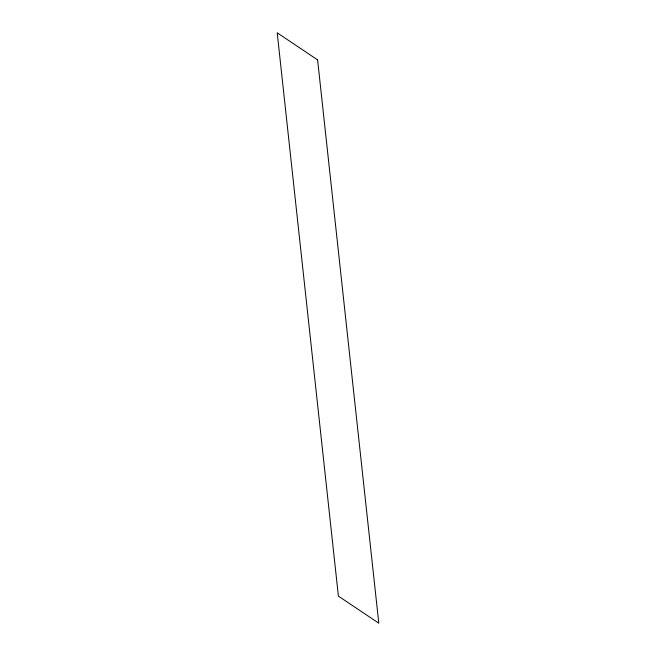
<?xml version="1.0" encoding="UTF-8"?>
<svg xmlns="http://www.w3.org/2000/svg" width="656" height="656" viewBox="0 0 656 656"><rect width="100%" height="100%" fill="white"/><g stroke="black" fill="none" stroke-linecap="round" stroke-linejoin="round"><path stroke-width="0.98" d="M317.602 59.893L277.201 32.8L338.398 596.107L378.799 623.2L317.602 59.893"/></g></svg>
